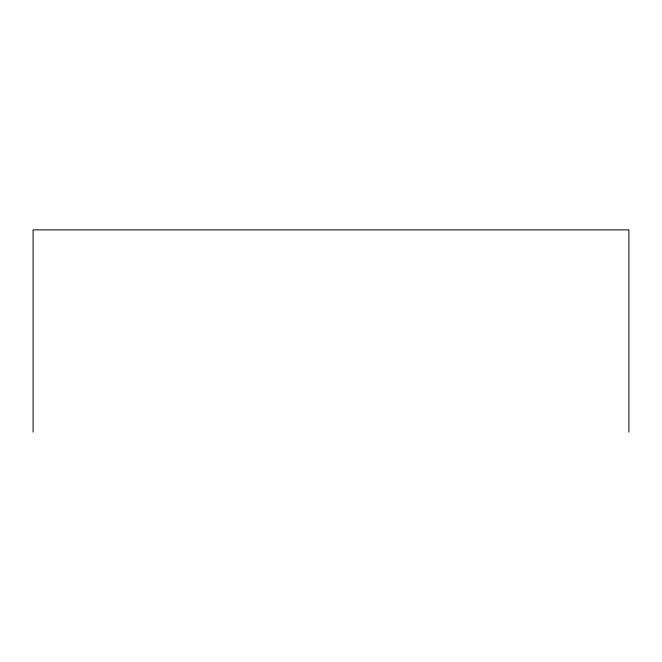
<?xml version="1.0" encoding="UTF-8"?>
<svg xmlns="http://www.w3.org/2000/svg" width="662" height="662" viewBox="0 0 662 662"><rect width="100%" height="100%" fill="white"/><g stroke="black" fill="none" stroke-linecap="round" stroke-linejoin="round"><path stroke-width="0.99" d="M628.9 432.121L628.9 229.88L33.1 229.88L33.1 432.121"/></g></svg>
